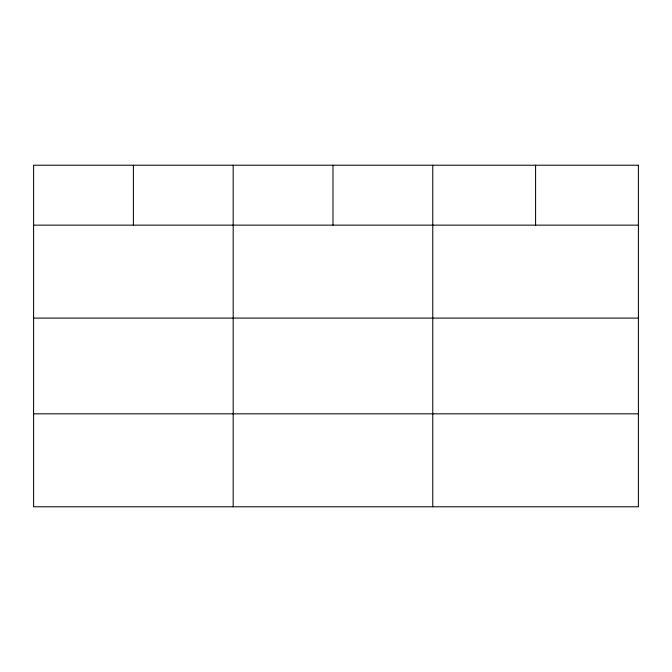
<?xml version="1.0" encoding="UTF-8"?>
<svg xmlns="http://www.w3.org/2000/svg" width="672" height="672" viewBox="0 0 672 672"><rect width="100%" height="100%" fill="white"/><g stroke="black" fill="none" stroke-linecap="round" stroke-linejoin="round"><path stroke-width="1.01" d="M33.6 225.137L638.4 225.137M33.6 318.083L638.4 318.083M33.6 413.834L638.4 413.834M535.584 165.22L535.584 225.137M432.768 165.22L432.768 506.78M332.976 165.22L332.976 225.137M233.184 165.22L233.184 506.78M133.392 165.22L133.392 225.137M638.4 165.22L33.6 165.22L33.6 506.78L638.4 506.78L638.4 165.22"/></g></svg>
